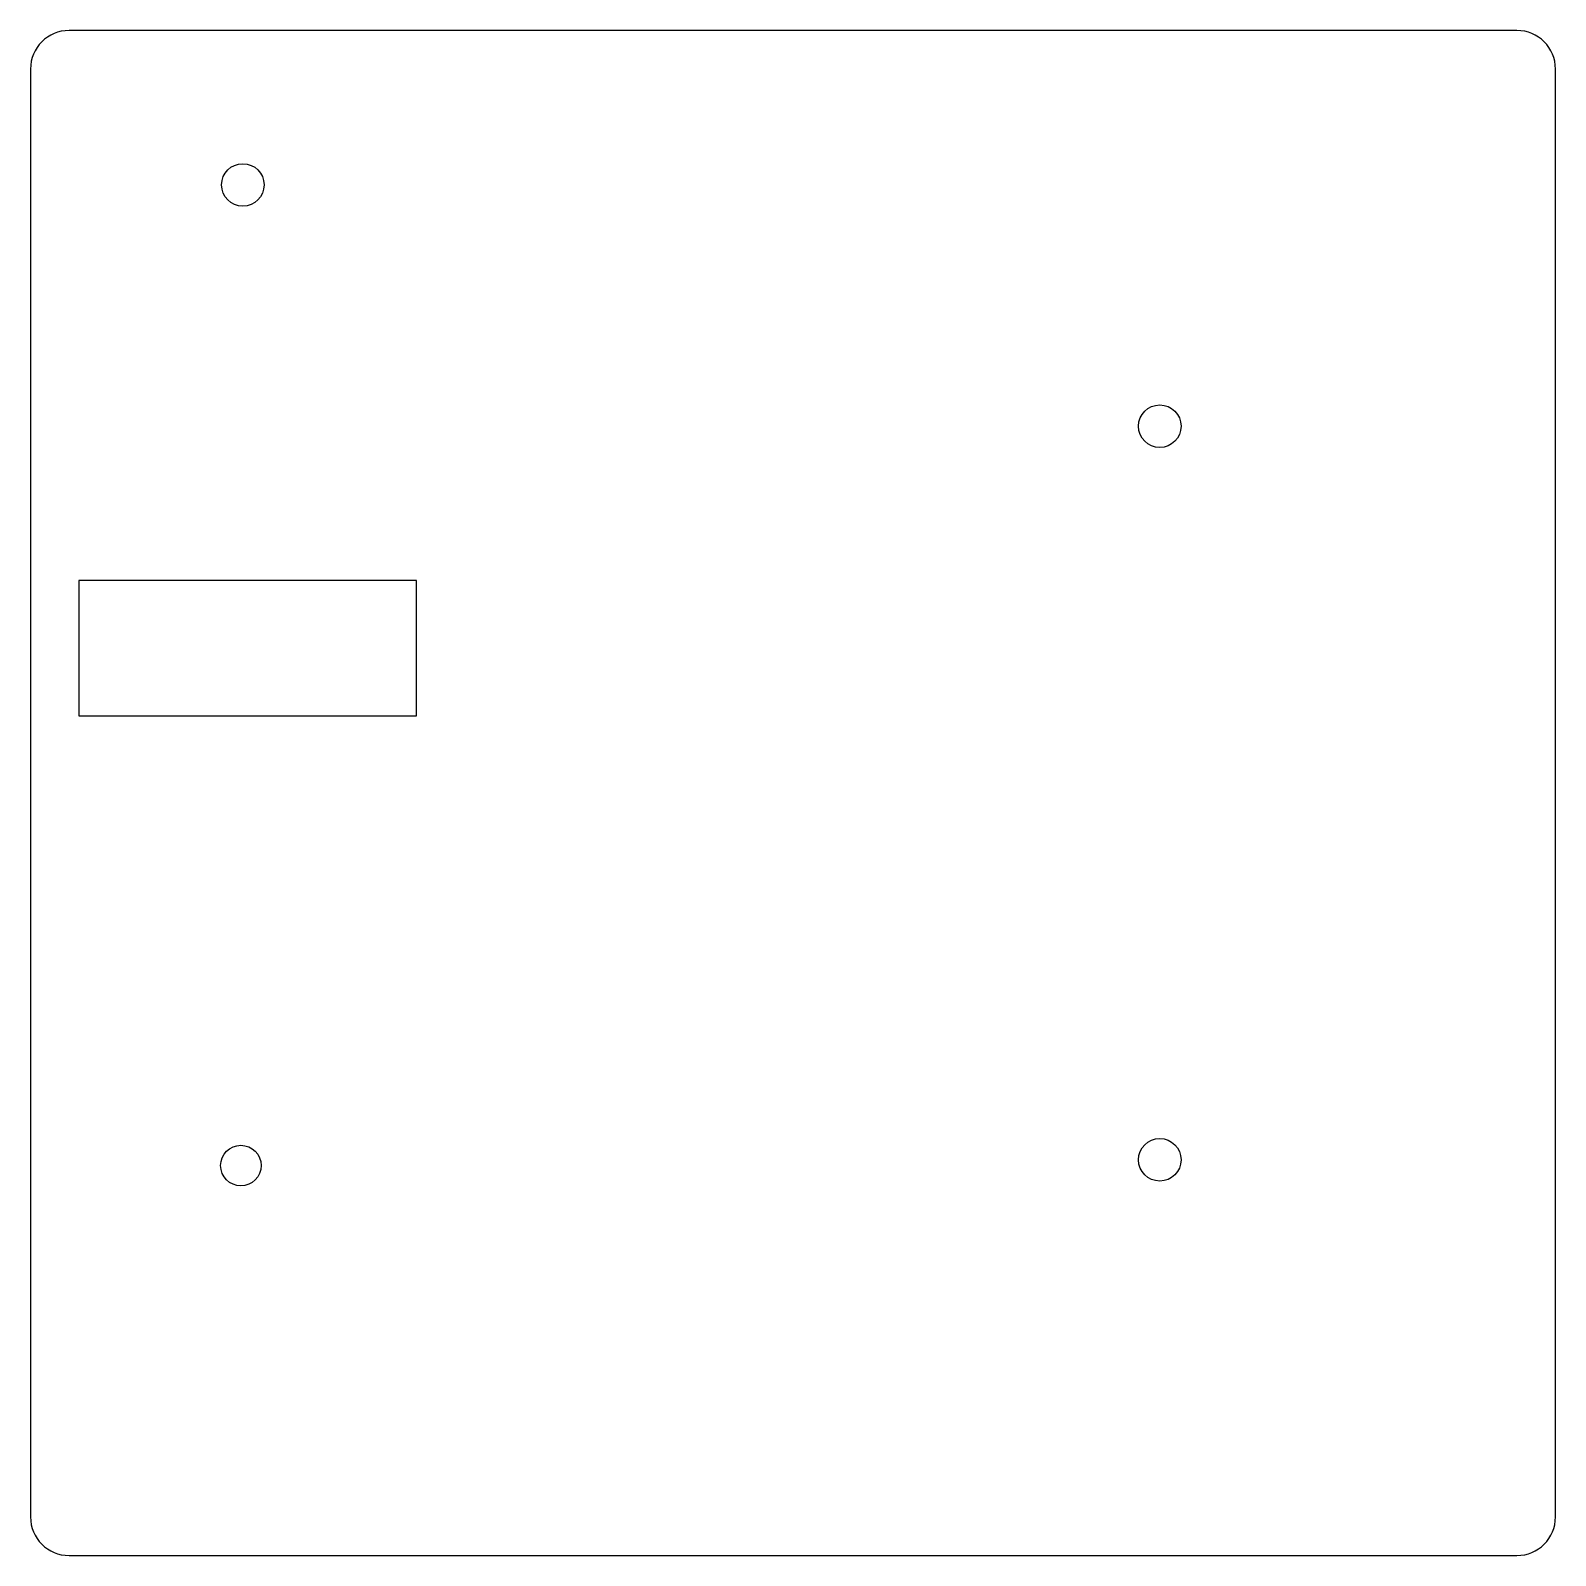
# Model space of a CAD drawing. Extents: x -30 to 49, y 18 to 97.
import ezdxf

# ---------------------------------------------------------------- set-up
doc = ezdxf.new("R2010")
doc.units = 0
doc.layers.add('20', color=31, linetype='CONTINUOUS')

msp = doc.modelspace()

# ---------------------------------------------------------------- linework, layer by layer
at = {"layer": '20'}
for p, q in [((47, 97), (-28, 97)), ((-30, 95), (-30, 20)), ((49, 20), (49, 95)), ((-10, 68.5), (-27.5, 68.5)), ((-27.5, 68.5), (-27.5, 61.5)), ((-10, 61.5), (-10, 68.5)), ((-27.5, 61.5), (-10, 61.5)), ((-28, 18), (47, 18))]:
    msp.add_line(p, q, dxfattribs=at)
for centre, radius in [((-19, 89), 1.1), ((28.5, 76.5), 1.1), ((28.5, 38.5), 1.1), ((-19.1, 38.2), 1.05)]:
    msp.add_circle(centre, radius, dxfattribs=at)
for centre, start, end in [((-28, 95), 90, 180), ((47, 95), 0, 90), ((-28, 20), 180, 270), ((47, 20), 270, 0)]:
    msp.add_arc(centre, 2, start, end, dxfattribs=at)

doc.saveas('drawing.dxf')
